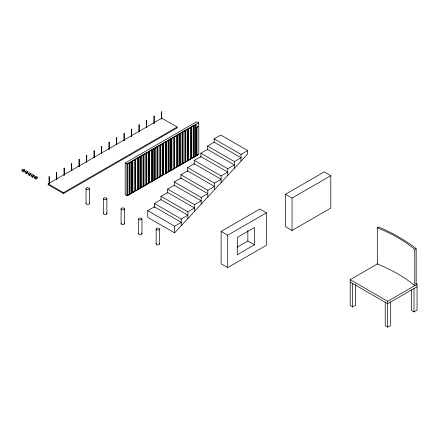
<?xml version="1.0" encoding="UTF-8"?>
<svg xmlns="http://www.w3.org/2000/svg" width="439" height="439" viewBox="0 0 439 439"><rect width="100%" height="100%" fill="white"/><g stroke="black" fill="none" stroke-linecap="round" stroke-linejoin="round"><path stroke-width="0.66" d="M49.014 183.749L49.168 176.747L49.333 183.743L49.014 183.749L49.316 183.793M56.505 179.425L56.658 172.417L56.829 179.419L56.505 179.425L56.807 179.463M64.006 168.214L64.319 168.181L64.165 175.188L64.001 168.186L64.319 168.181M64.001 175.101L64.319 175.09M71.491 170.771L71.645 163.763L71.815 170.766L71.491 170.771L71.793 170.815M71.809 163.879L71.497 163.884M78.987 159.538L79.305 159.527L79.152 166.535L78.987 159.538L79.305 159.527M78.987 166.447L79.305 166.441M86.499 155.258L86.801 155.203L86.642 162.21L86.478 155.208L86.801 155.203M86.478 162.123L86.801 162.112M93.995 150.928L94.292 150.879L94.138 157.886L93.968 150.884L94.292 150.879M93.968 157.793L94.292 157.788M101.469 146.582L101.782 146.549L101.59 153.557L101.464 146.56L101.782 146.549M101.464 153.469L101.782 153.463M108.954 142.231L109.278 142.225L109.081 149.227L108.954 142.231L109.278 142.225M108.954 149.145L109.278 149.134M116.45 137.906L116.769 137.901L116.615 144.903L116.45 137.906L116.769 137.901M116.45 144.815L116.769 144.81M123.941 133.577L124.264 133.571L124.111 140.579L123.941 133.577L124.264 133.571M124.259 140.507L123.952 140.513M131.437 129.253L131.755 129.247L131.563 136.249L131.437 129.253L131.755 129.247M131.755 136.156L131.442 136.189M138.927 124.928L139.251 124.917L139.053 131.925L138.927 124.928L139.251 124.917M139.251 131.832L138.938 131.865M146.423 120.599L146.741 120.593L146.588 127.601L146.423 120.599L146.741 120.615M146.741 127.529L146.428 127.535M153.913 116.275L154.237 116.269L153.924 116.297L154.084 123.277L154.237 116.269M153.913 123.183L154.237 123.178M161.409 118.859L161.563 111.852L161.728 118.854L161.409 118.859L161.711 118.898M49.327 176.857L49.02 176.862M56.823 172.532L56.51 172.538M161.728 111.967L161.415 111.972M147.713 210.665L174.607 226.189L181.252 222.359L154.358 206.829L147.713 210.665L147.713 217.36L174.607 232.884L247.662 153.897L247.662 150.55L220.768 135.025L214.128 138.856L214.128 142.203L241.022 157.733L234.377 161.563L207.482 146.039L207.482 150.056M21.95 169.915L23.355 169.103L24.76 169.915L24.76 171.04L23.355 171.852L21.95 171.04L21.95 169.915L23.355 170.727L24.76 169.915M25.067 171.715L26.472 170.903L27.876 171.715L27.876 172.84L26.472 173.652L25.067 172.84L25.067 171.715L26.472 172.527L27.876 171.715M28.184 173.515L29.589 172.703L30.993 173.515L30.993 174.64L29.589 175.452L28.184 174.64L28.184 173.515L29.589 174.327L30.993 173.515M31.301 175.315L32.706 174.502L34.11 175.315L34.11 176.44L32.706 177.252L31.301 176.44L31.301 175.315L32.706 176.127L34.11 175.315M34.418 177.115L35.822 176.302L37.222 177.115L37.222 178.239L35.822 179.046L34.418 178.239L34.418 177.115L35.822 177.921L37.222 177.115M48.147 183.831L161.81 118.206L177.126 127.052L177.126 127.919L63.463 193.544L48.147 184.698L48.147 183.831L63.463 192.677L177.126 127.052M128.781 162.962L129.071 163.127L129.071 194.746L127.261 195.794L125.203 194.603L125.203 162.984L196.738 121.685L198.505 122.706L198.505 126.745M198.505 122.706L126.97 164.005L126.97 195.624M125.203 162.984L127.261 164.175L129.071 163.127M130.054 162.567L131.865 161.519L131.865 193.138L130.054 194.181L129.763 194.016L129.763 162.397L130.054 162.567L130.054 194.181M132.841 160.954L134.652 159.911L134.652 191.525L132.841 192.573L132.551 192.403L132.551 160.789L132.841 160.954L132.841 192.573M135.629 159.346L137.44 158.298L137.44 189.917L135.629 190.96L135.338 190.795L135.338 159.176L135.629 159.346L135.629 190.96M138.417 157.733L140.228 156.69L140.228 188.309L138.417 189.352L138.126 189.182L138.126 157.568L138.417 157.733L138.417 189.352M141.21 156.125L143.021 155.077L143.021 186.696L141.21 187.744L140.919 187.574L140.919 155.955L141.21 156.125L141.21 187.744M143.997 154.512L145.808 153.469L145.808 185.088L143.997 186.131L143.707 185.966L143.707 154.347L143.997 154.512L143.997 186.131M146.785 152.904L148.596 151.856L148.596 183.475L146.785 184.523L146.494 184.353L146.494 152.734L146.785 152.904L146.785 184.523M149.573 151.296L151.384 150.248L151.384 181.867L149.573 182.909L149.282 182.745L149.282 151.126L149.573 151.296L149.573 182.909M152.36 149.683L154.171 148.64L154.171 180.253L152.36 181.302L152.075 181.131L152.075 149.518L152.36 149.683L152.36 181.302M155.154 148.075L156.964 147.027L156.964 178.646L155.154 179.694L154.863 179.524L154.863 147.905L155.154 148.075L155.154 179.694M157.941 146.461L159.752 145.419L159.752 177.038L157.941 178.08L157.65 177.916L157.65 146.297L157.941 146.461L157.941 178.08M160.729 144.854L162.54 143.805L162.54 175.424L160.729 176.473L160.438 176.302L160.438 144.683L160.729 144.854L160.729 176.473M163.517 143.24L165.327 142.198L165.327 173.817L163.517 174.859L163.226 174.695L163.226 143.076L163.517 143.24L163.517 174.859M166.31 141.632L168.121 140.59L168.121 172.203L166.31 173.251L166.019 173.081L166.019 141.462L166.31 141.632L166.31 173.251M169.097 140.025L170.908 138.976L170.908 170.595L169.097 171.638L168.806 171.473L168.806 139.854L169.097 140.025L169.097 171.638M171.885 138.411L173.696 137.369L173.696 168.982L171.885 170.03L171.594 169.86L171.594 138.247L171.885 138.411L171.885 170.03M174.673 136.803L176.483 135.755L176.483 167.374L174.673 168.422L174.382 168.252L174.382 136.633L174.673 136.803L174.673 168.422M177.466 135.19L179.277 134.147L179.277 165.766L177.466 166.809L177.175 166.644L177.175 135.025L177.466 135.19L177.466 166.809M180.253 133.582L182.064 132.534L182.064 164.153L180.253 165.201L179.963 165.031L179.963 133.412L180.253 133.582L180.253 165.201M183.041 131.969L184.852 130.926L184.852 162.545L183.041 163.588L182.75 163.423L182.75 131.804L183.041 131.969L183.041 163.588M185.829 130.361L187.64 129.318L187.64 160.932L185.829 161.98L185.538 161.81L185.538 130.196L185.829 130.361L185.829 161.98M188.616 128.753L190.427 127.705L190.427 159.324L188.616 160.367L188.326 160.202L188.326 128.583L188.616 128.753L188.616 160.367M191.409 127.14L193.22 126.097L193.22 157.716L191.409 158.759L191.119 158.589L191.119 126.975L191.409 127.14L191.409 158.759M194.197 125.532L196.008 124.484L196.008 156.103L194.197 157.151L193.906 156.981L193.906 125.362L194.197 125.532L194.197 157.151M196.694 127.233L198.796 126.355L198.796 154.495L196.985 155.538L196.694 155.373L196.694 127.233L198.796 126.355M207.482 146.039L214.128 142.203M127.425 195.366L155.938 178.898M157.124 178.218L159.006 177.131M162.54 175.424L162.249 175.26L159.489 176.851L159.752 177.038M162.441 175.145L163.626 174.464M165.399 173.438L167.374 172.297M167.764 172.072L170.617 170.425L170.908 170.595M170.722 170.365L171.901 169.684M173.087 169.004L175.743 167.468M176.039 167.297L180.177 164.905M181.362 164.224L198.505 154.325L198.796 154.495M200.842 153.216L207.482 149.386L234.377 164.91L227.737 168.746L200.842 153.216L200.842 157.233M194.203 160.4L200.842 156.564L227.737 172.093L221.097 175.924L194.203 160.4L194.203 164.416M187.563 167.577L194.203 163.747L221.097 179.271L214.457 183.107L187.563 167.577L187.563 171.594M180.923 174.76L187.563 170.925L214.457 186.454L207.812 190.29L180.923 174.76L180.923 178.777M174.278 181.944L180.923 178.108L207.812 193.632L201.172 197.468L174.278 181.944L174.278 185.285L201.172 200.815L194.532 204.651L167.638 189.121L167.638 193.138M167.638 189.121L174.278 185.285M160.998 196.304L167.638 192.469L194.532 207.998L187.892 211.828L160.998 196.304L160.998 199.652L187.892 215.176L181.252 219.012L154.358 203.482L154.358 207.499M154.358 203.482L160.998 199.652M214.128 138.856L241.022 154.385L247.662 150.55M221.13 231.413L259.893 209.035L266.473 212.833L266.473 245.231L227.709 267.609L221.13 263.812L221.13 231.413L227.709 235.211L266.473 212.833M285.465 194.274L324.229 171.896L330.803 175.693L330.803 208.086L292.045 230.464L285.465 226.667L285.465 194.274L292.045 198.071L330.803 175.693M237.214 247.162L247.843 241.027L254.422 244.825L254.422 227.517L237.296 237.406L237.296 254.713L254.422 244.825M377.299 227.775A147.416 85.111 0 0 1 414.784 249.418L414.784 285.652A147.416 85.111 0 0 0 377.299 264.009L377.299 227.775L378.687 226.974A183.754 106.09 0 0 1 416.172 248.617L416.172 284.851M355.672 284.412L355.672 305.171L352.643 306.921L350.19 305.506L350.19 279.659L377.803 263.718M414.784 249.418L416.172 248.617M350.19 279.659L387.675 301.302L417.05 284.34L417.05 310.186L414.015 311.937L411.562 310.521L411.562 289.762M417.05 286.749L387.675 303.711L350.19 282.068M385.217 302.295L385.217 325.733L387.675 327.148L390.705 325.398L390.705 301.961M196.008 124.484L195.717 124.319L195.717 155.938L196.008 156.103M192.93 125.927L193.22 126.097M190.136 127.54L190.427 127.705M187.64 129.318L187.349 129.148L187.349 160.767L187.64 160.932M184.561 130.756L184.852 130.926M181.773 132.369L182.064 132.534M179.277 134.147L178.986 133.977L178.986 165.596L179.277 165.766M176.193 135.591L176.483 135.755M173.405 137.198L173.696 137.369M170.908 138.976L170.617 138.812L170.617 170.425M167.83 140.42L168.121 140.59M415.881 283.665L417.05 284.34M192.93 157.546L193.22 157.716M165.037 142.027L165.327 142.198M190.136 159.154L190.427 159.324M162.54 143.805L162.249 143.641L162.249 175.26M159.461 145.249L159.752 145.419M184.561 162.375L184.852 162.545M156.674 146.862L156.964 147.027M181.773 163.988L182.064 164.153M154.171 148.64L153.886 148.47L153.886 180.089L154.171 180.253M151.093 150.078L151.384 150.248M176.193 167.204L176.483 167.374M148.596 151.856L148.305 151.691L148.305 183.31L148.596 183.475M173.405 168.817L173.696 168.982M145.518 153.299L145.808 153.469M142.73 154.912L143.021 155.077M167.83 172.039L168.121 172.203M140.228 156.69L139.937 156.52L139.937 188.139L140.228 188.309M165.037 173.646L165.327 173.817M137.149 158.133L137.44 158.298M134.361 159.741L134.652 159.911M131.865 161.519L131.574 161.349L131.574 192.968L131.865 193.138M156.674 178.475L156.964 178.646M151.093 181.697L151.384 181.867M145.518 184.918L145.808 185.088M142.73 186.531L143.021 186.696M137.149 189.747L137.44 189.917M134.361 191.36L134.652 191.525M128.781 194.581L129.071 194.746M414.015 288.5L414.015 311.937M387.675 301.302L387.675 327.148M352.643 283.484L352.643 306.921M292.045 198.071L292.045 230.464M247.843 230.376L247.843 241.027M241.022 154.385L241.022 161.075M234.377 161.563L234.377 168.258M227.737 168.746L227.737 175.441M227.709 235.211L227.709 267.609M221.097 175.924L221.097 182.619M214.457 183.107L214.457 189.802M207.812 190.29L207.812 196.979M201.172 197.468L201.172 204.162M196.985 127.398L196.985 155.538M194.532 204.651L194.532 211.34M187.892 211.828L187.892 218.523M181.252 219.012L181.252 225.701M174.607 226.189L174.607 232.884M159.483 229.087A1.668 0.966 0 0 1 156.981 229.921A1.668 0.966 0 0 1 156.981 228.253A1.668 0.966 0 0 1 159.483 229.087L159.483 243.963M156.147 229.087L156.147 243.963M141.956 218.968A1.668 0.966 0 0 1 139.454 219.802A1.668 0.966 0 0 1 139.454 218.134A1.668 0.966 0 0 1 141.956 218.968L141.956 233.844M138.62 218.968L138.62 233.844M127.261 164.175L127.261 195.794M124.424 208.843L124.424 223.725M121.087 208.843L121.087 223.725M106.891 198.724A1.668 0.966 0 0 1 104.389 199.558A1.668 0.966 0 0 1 104.389 197.89A1.668 0.966 0 0 1 106.891 198.724L106.891 213.601M103.555 198.724L103.555 213.601M89.364 188.605L89.364 203.482M86.028 188.605L86.028 203.482M63.463 192.677L63.463 193.544M35.822 177.921L35.822 179.046M32.706 176.127L32.706 177.252M29.589 174.327L29.589 175.452M26.472 172.527L26.472 173.652M23.355 170.727L23.355 171.852M159.264 243.486A1.668 0.966 0 0 1 157.815 244.929A1.668 0.966 0 0 1 156.372 243.486M141.468 233.164A1.668 0.966 0 0 1 141.567 234.464A1.668 0.966 0 0 1 139.328 234.635A1.668 0.966 0 0 1 138.839 233.361M123.935 223.045A1.668 0.966 0 0 1 124.034 224.345A1.668 0.966 0 0 1 121.801 224.51A1.668 0.966 0 0 1 121.312 223.242M106.403 212.92A1.668 0.966 0 0 1 106.501 214.221A1.668 0.966 0 0 1 104.268 214.391A1.668 0.966 0 0 1 103.78 213.118M89.304 203.23A1.668 0.966 0 0 1 87.476 204.437A1.668 0.966 0 0 1 86.247 202.999M121.576 209.529A1.668 0.966 0 0 0 124.369 209.096A1.668 0.966 0 0 0 122.322 207.916A1.668 0.966 0 0 0 121.576 209.529M86.516 189.286A1.668 0.966 0 0 0 89.304 188.852A1.668 0.966 0 0 0 87.262 187.672A1.668 0.966 0 0 0 86.516 189.286"/></g></svg>
